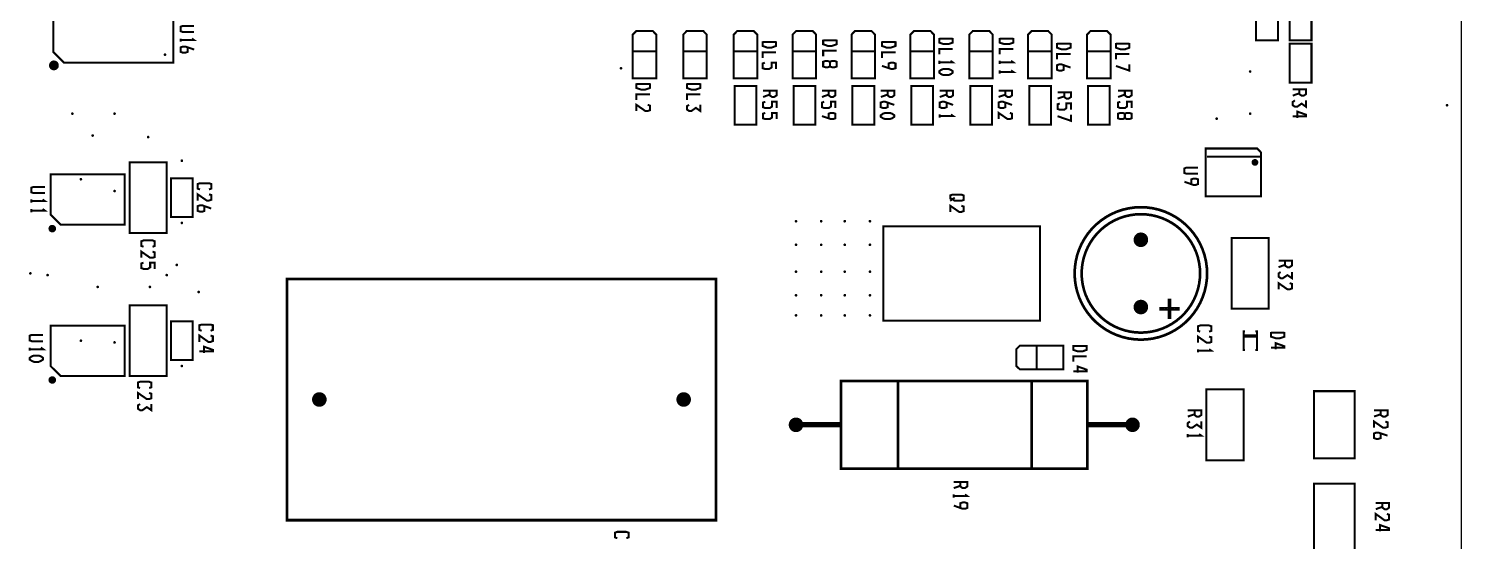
# Model space of a CAD drawing. Extents: x -16 to 352, y -5 to 215.
# Drawn here: x 46.9 to 155, y 71.2 to 109.9 of the extents above; entities that cross this region are included whole.
import ezdxf

# ---------------------------------------------------------------- set-up
doc = ezdxf.new("R2010")
doc.units = 0
doc.header["$MEASUREMENT"] = 0
doc.layers.get('0').update_dxf_attribs({"linetype": 'CONTINUOUS'})
for name, color, linetype in [('25-334-0_DRD', 7, 'CONTINUOUS'), ('25-334-0_SST', 12, 'CONTINUOUS'), ('THRUHOLE_TAP', 15, 'CONTINUOUS')]:
    doc.layers.add(name, color=color, linetype=linetype)

# ---------------------------------------------------------------- blocks, each defined once
blk = doc.blocks.new('ROUND_75')
at = {"const_width": 0.10033}
blk.add_lwpolyline([(-0.050164, 0, 1), (0.050164, 0, 1)], format="xyb", close=True, dxfattribs=at)
blk = doc.blocks.new('ROUND_80')
at = {"const_width": 0.54991}
blk.add_lwpolyline([(-0.274954, 0, 1), (0.274954, 0, 1)], format="xyb", close=True, dxfattribs=at)

msp = doc.modelspace()

# ---------------------------------------------------------------- linework, layer by layer
at = {"layer": '25-334-0_DRD'}
msp.add_line((155, -5), (155, 215), dxfattribs=at)
at = {"layer": '25-334-0_SST'}
for points, const_width in [([(139.51, 111.95), (139.51, 109.03), (141.15, 109.03), (141.15, 111.95), (139.51, 111.95)], 0.152), ([(142.05, 111.95), (142.05, 109.03), (143.69, 109.03), (143.69, 111.95), (142.05, 111.95)], 0.152), ([(48.73, 108.34), (48.73, 108.14), (49.53, 107.34), (57.78, 107.34), (57.78, 110.94), (48.73, 110.94), (48.73, 108.34)], 0.152), ([(59.35, 109.66), (58.51, 109.66), (58.34, 109.72), (58.34, 110.07), (58.51, 110.13), (59.35, 110.13)], 0.152), ([(58.34, 108.94), (58.34, 109.17)], 0.152), ([(58.34, 109.05), (59.35, 109.05), (59.18, 109.17)], 0.152), ([(92.71, 109.73), (93.98, 109.73), (94.23, 109.47), (94.23, 106.17), (92.46, 106.17), (92.46, 109.47), (92.71, 109.73)], 0.152), ([(96.52, 109.73), (97.79, 109.73), (98.04, 109.47), (98.04, 106.17), (96.27, 106.17), (96.27, 109.47), (96.52, 109.73)], 0.152), ([(100.33, 109.73), (101.6, 109.73), (101.85, 109.47), (101.85, 106.17), (100.08, 106.17), (100.08, 109.47), (100.33, 109.73)], 0.152), ([(104.78, 109.73), (106.05, 109.73), (106.3, 109.47), (106.3, 106.17), (104.52, 106.17), (104.52, 109.47), (104.78, 109.73)], 0.152), ([(109.22, 109.73), (110.49, 109.73), (110.74, 109.47), (110.74, 106.17), (108.97, 106.17), (108.97, 109.47), (109.22, 109.73)], 0.152), ([(113.67, 109.73), (114.94, 109.73), (115.19, 109.47), (115.19, 106.17), (113.41, 106.17), (113.41, 109.47), (113.67, 109.73)], 0.152), ([(115.59, 109.22), (115.59, 108.86), (115.93, 108.75), (116.27, 108.75), (116.61, 108.86), (116.61, 109.22)], 0.152), ([(115.59, 109.16), (116.61, 109.16)], 0.152), ([(118.11, 109.73), (119.38, 109.73), (119.63, 109.47), (119.63, 106.17), (117.86, 106.17), (117.86, 109.47), (118.11, 109.73)], 0.152), ([(120.16, 109.22), (120.16, 108.86), (120.5, 108.75), (120.84, 108.75), (121.18, 108.86), (121.18, 109.22)], 0.152), ([(120.16, 109.16), (121.18, 109.16)], 0.152), ([(122.56, 109.73), (123.83, 109.73), (124.08, 109.47), (124.08, 106.17), (122.3, 106.17), (122.3, 109.47), (122.56, 109.73)], 0.152), ([(127, 109.73), (128.27, 109.73), (128.52, 109.47), (128.52, 106.17), (126.75, 106.17), (126.75, 109.47), (127, 109.73)], 0.152), ([(58.85, 108.51), (58.85, 108.16), (58.68, 108.1), (58.51, 108.1), (58.34, 108.16), (58.34, 108.51), (58.51, 108.57), (58.68, 108.57), (59.35, 108.34)], 0.152), ([(92.46, 108.2), (94.23, 108.2)], 0.152), ([(96.27, 108.2), (98.04, 108.2)], 0.152), ([(100.08, 108.2), (101.85, 108.2)], 0.152), ([(102.26, 108.97), (102.26, 108.61), (102.6, 108.49), (102.94, 108.49), (103.27, 108.61), (103.27, 108.97)], 0.152), ([(102.26, 108.91), (103.27, 108.91)], 0.152), ([(102.26, 107.71), (102.26, 108.13), (103.27, 108.13)], 0.152), ([(104.52, 108.2), (106.3, 108.2)], 0.152), ([(106.83, 109.09), (106.83, 108.74), (107.17, 108.62), (107.51, 108.62), (107.85, 108.74), (107.85, 109.09)], 0.152), ([(106.83, 109.03), (107.85, 109.03)], 0.152), ([(106.83, 107.84), (106.83, 108.25), (107.85, 108.25)], 0.152), ([(108.97, 108.2), (110.74, 108.2)], 0.152), ([(111.27, 108.97), (111.27, 108.61), (111.61, 108.49), (111.95, 108.49), (112.29, 108.61), (112.29, 108.97)], 0.152), ([(111.27, 108.91), (112.29, 108.91)], 0.152), ([(111.27, 107.71), (111.27, 108.13), (112.29, 108.13)], 0.152), ([(113.41, 108.2), (115.19, 108.2)], 0.152), ([(115.59, 107.97), (115.59, 108.38), (116.61, 108.38)], 0.152), ([(117.86, 108.2), (119.63, 108.2)], 0.152), ([(120.16, 107.97), (120.16, 108.38), (121.18, 108.38)], 0.152), ([(122.3, 108.2), (124.08, 108.2)], 0.152), ([(124.48, 108.84), (124.48, 108.48), (124.82, 108.36), (125.16, 108.36), (125.5, 108.48), (125.5, 108.84)], 0.152), ([(124.48, 108.78), (125.5, 108.78)], 0.152), ([(126.75, 108.2), (128.52, 108.2)], 0.152), ([(128.93, 108.84), (128.93, 108.48), (129.27, 108.36), (129.61, 108.36), (129.94, 108.48), (129.94, 108.84)], 0.152), ([(128.93, 108.78), (129.94, 108.78)], 0.152), ([(142.05, 108.78), (142.05, 105.85), (143.69, 105.85), (143.69, 108.78), (142.05, 108.78)], 0.152), ([(49.05, 107.22), (48.48, 107.22)], 0.152), ([(49.06, 107.08), (48.47, 107.08)], 0.152), ([(48.57, 107.37), (48.57, 106.92)], 0.152), ([(48.97, 107.36), (48.56, 107.36)], 0.152), ([(48.71, 107.43), (48.71, 106.85)], 0.152), ([(48.84, 107.43), (48.84, 106.86)], 0.152), ([(48.98, 107.35), (48.98, 106.94)], 0.152), ([(102.43, 107.35), (102.26, 107.29), (102.26, 106.93), (102.43, 106.88), (102.77, 106.88), (102.94, 106.99), (102.94, 107.35), (103.27, 107.35), (103.27, 106.88)], 0.152), ([(107.34, 107.06), (107.51, 107), (107.68, 107), (107.85, 107.06), (107.85, 107.42), (107.68, 107.48), (107.51, 107.48), (107.34, 107.42), (107.34, 107.06), (107.17, 107), (107, 107), (106.83, 107.06), (106.83, 107.42), (107, 107.48), (107.17, 107.48), (107.34, 107.42)], 0.152), ([(111.78, 106.93), (111.78, 107.29), (111.95, 107.35), (112.12, 107.35), (112.29, 107.29), (112.29, 106.93), (112.12, 106.88), (111.95, 106.88), (111.27, 107.11)], 0.152), ([(115.59, 107.25), (115.59, 107.49)], 0.152), ([(115.59, 107.37), (116.61, 107.37), (116.44, 107.49)], 0.152), ([(120.16, 107.25), (120.16, 107.49)], 0.152), ([(120.16, 107.37), (121.18, 107.37), (121.01, 107.49)], 0.152), ([(124.48, 107.59), (124.48, 108), (125.5, 108)], 0.152), ([(124.99, 107.16), (124.99, 106.81), (124.82, 106.75), (124.65, 106.75), (124.48, 106.81), (124.48, 107.16), (124.65, 107.22), (124.82, 107.22), (125.5, 106.98)], 0.152), ([(128.93, 107.59), (128.93, 108), (129.94, 108)], 0.152), ([(128.93, 107.1), (129.94, 106.75), (129.94, 107.22)], 0.152), ([(48.99, 106.95), (48.54, 106.95)], 0.152), ([(115.59, 106.71), (115.76, 106.82), (115.93, 106.88), (116.27, 106.88), (116.44, 106.82), (116.61, 106.71), (116.61, 106.59), (116.44, 106.47), (116.27, 106.41), (115.93, 106.41), (115.76, 106.47), (115.59, 106.59), (115.59, 106.71)], 0.152), ([(120.16, 106.53), (120.16, 106.76)], 0.152), ([(120.16, 106.65), (121.18, 106.65), (121.01, 106.76)], 0.152), ([(92.73, 105.79), (92.73, 105.44), (93.07, 105.32), (93.41, 105.32), (93.75, 105.44), (93.75, 105.79)], 0.152), ([(92.73, 105.73), (93.75, 105.73)], 0.152), ([(92.73, 104.54), (92.73, 104.95), (93.75, 104.95)], 0.152), ([(96.54, 105.79), (96.54, 105.44), (96.88, 105.32), (97.22, 105.32), (97.56, 105.44), (97.56, 105.79)], 0.152), ([(96.54, 105.73), (97.56, 105.73)], 0.152), ([(96.54, 104.54), (96.54, 104.95), (97.56, 104.95)], 0.152), ([(101.79, 102.68), (101.79, 105.6), (100.15, 105.6), (100.15, 102.68), (101.79, 102.68)], 0.152), ([(102.8, 105.24), (102.8, 104.88), (102.97, 104.76), (103.14, 104.76), (103.31, 104.88), (103.31, 105.24), (102.29, 105.24)], 0.152), ([(102.8, 104.94), (102.29, 104.76)], 0.152), ([(106.24, 102.68), (106.24, 105.6), (104.6, 105.6), (104.6, 102.68), (106.24, 102.68)], 0.152), ([(107.25, 105.24), (107.25, 104.88), (107.41, 104.76), (107.58, 104.76), (107.75, 104.88), (107.75, 105.24), (106.74, 105.24)], 0.152), ([(107.25, 104.94), (106.74, 104.76)], 0.152), ([(110.68, 102.68), (110.68, 105.6), (109.04, 105.6), (109.04, 102.68), (110.68, 102.68)], 0.152), ([(111.69, 105.24), (111.69, 104.88), (111.86, 104.76), (112.03, 104.76), (112.2, 104.88), (112.2, 105.24), (111.18, 105.24)], 0.152), ([(111.69, 104.94), (111.18, 104.76)], 0.152), ([(115.13, 102.68), (115.13, 105.6), (113.49, 105.6), (113.49, 102.68), (115.13, 102.68)], 0.152), ([(116.14, 105.24), (116.14, 104.88), (116.3, 104.76), (116.47, 104.76), (116.64, 104.88), (116.64, 105.24), (115.63, 105.24)], 0.152), ([(116.14, 104.94), (115.63, 104.76)], 0.152), ([(119.57, 102.68), (119.57, 105.6), (117.93, 105.6), (117.93, 102.68), (119.57, 102.68)], 0.152), ([(120.58, 105.24), (120.58, 104.88), (120.75, 104.76), (120.92, 104.76), (121.09, 104.88), (121.09, 105.24), (120.07, 105.24)], 0.152), ([(120.58, 104.94), (120.07, 104.76)], 0.152), ([(124.02, 102.68), (124.02, 105.6), (122.38, 105.6), (122.38, 102.68), (124.02, 102.68)], 0.152), ([(125.03, 105.11), (125.03, 104.75), (125.19, 104.64), (125.36, 104.64), (125.53, 104.75), (125.53, 105.11), (124.52, 105.11)], 0.152), ([(128.46, 102.68), (128.46, 105.6), (126.82, 105.6), (126.82, 102.68), (128.46, 102.68)], 0.152), ([(129.6, 105.24), (129.6, 104.88), (129.77, 104.76), (129.94, 104.76), (130.11, 104.88), (130.11, 105.24), (129.09, 105.24)], 0.152), ([(129.6, 104.94), (129.09, 104.76)], 0.152), ([(142.77, 105.34), (142.77, 104.98), (142.94, 104.86), (143.11, 104.86), (143.28, 104.98), (143.28, 105.34), (142.27, 105.34)], 0.152), ([(142.77, 105.04), (142.27, 104.86)], 0.152), ([(92.73, 103.7), (92.73, 104.17), (93.41, 103.7), (93.58, 103.7), (93.75, 103.76), (93.75, 104.11), (93.58, 104.17)], 0.152), ([(96.71, 104.17), (96.54, 104.06), (96.54, 103.82), (96.71, 103.7), (96.88, 103.7), (97.22, 103.94), (97.56, 103.7), (97.56, 104.17)], 0.152), ([(102.46, 104.4), (102.29, 104.34), (102.29, 103.99), (102.46, 103.92), (102.8, 103.92), (102.97, 104.04), (102.97, 104.4), (103.31, 104.4), (103.31, 103.92)], 0.152), ([(106.91, 104.4), (106.74, 104.34), (106.74, 103.99), (106.91, 103.92), (107.25, 103.92), (107.41, 104.04), (107.41, 104.4), (107.75, 104.4), (107.75, 103.92)], 0.152), ([(111.69, 104.34), (111.69, 103.99), (111.52, 103.92), (111.35, 103.92), (111.18, 103.99), (111.18, 104.34), (111.35, 104.4), (111.52, 104.4), (112.2, 104.16)], 0.152), ([(116.14, 104.34), (116.14, 103.99), (115.97, 103.92), (115.8, 103.92), (115.63, 103.99), (115.63, 104.34), (115.8, 104.4), (115.97, 104.4), (116.64, 104.16)], 0.152), ([(120.58, 104.34), (120.58, 103.99), (120.41, 103.92), (120.24, 103.92), (120.07, 103.99), (120.07, 104.34), (120.24, 104.4), (120.41, 104.4), (121.09, 104.16)], 0.152), ([(125.03, 104.81), (124.52, 104.64)], 0.152), ([(124.69, 104.27), (124.52, 104.21), (124.52, 103.86), (124.69, 103.8), (125.03, 103.8), (125.19, 103.92), (125.19, 104.27), (125.53, 104.27), (125.53, 103.8)], 0.152), ([(129.26, 104.4), (129.09, 104.34), (129.09, 103.99), (129.26, 103.92), (129.6, 103.92), (129.77, 104.04), (129.77, 104.4), (130.11, 104.4), (130.11, 103.92)], 0.152), ([(142.44, 104.5), (142.27, 104.38), (142.27, 104.14), (142.44, 104.02), (142.61, 104.02), (142.94, 104.26), (143.28, 104.02), (143.28, 104.5)], 0.152), ([(102.46, 103.56), (102.29, 103.5), (102.29, 103.15), (102.46, 103.09), (102.8, 103.09), (102.97, 103.21), (102.97, 103.56), (103.31, 103.56), (103.31, 103.09)], 0.152), ([(107.25, 103.15), (107.25, 103.5), (107.41, 103.56), (107.58, 103.56), (107.75, 103.5), (107.75, 103.15), (107.58, 103.09), (107.41, 103.09), (106.74, 103.32)], 0.152), ([(111.18, 103.38), (111.35, 103.5), (111.52, 103.56), (111.86, 103.56), (112.03, 103.5), (112.2, 103.38), (112.2, 103.26), (112.03, 103.15), (111.86, 103.09), (111.52, 103.09), (111.35, 103.15), (111.18, 103.26), (111.18, 103.38)], 0.152), ([(115.63, 103.21), (115.63, 103.44)], 0.152), ([(115.63, 103.32), (116.64, 103.32), (116.47, 103.44)], 0.152), ([(120.07, 103.09), (120.07, 103.56), (120.75, 103.09), (120.92, 103.09), (121.09, 103.15), (121.09, 103.5), (120.92, 103.56)], 0.152), ([(124.52, 103.31), (125.53, 102.96), (125.53, 103.43)], 0.152), ([(129.6, 103.15), (129.77, 103.09), (129.94, 103.09), (130.11, 103.15), (130.11, 103.5), (129.94, 103.56), (129.77, 103.56), (129.6, 103.5), (129.6, 103.15), (129.43, 103.09), (129.26, 103.09), (129.09, 103.15), (129.09, 103.5), (129.26, 103.56), (129.43, 103.56), (129.6, 103.5)], 0.152), ([(142.61, 103.18), (142.61, 103.66), (143.28, 103.42), (143.28, 103.3), (142.27, 103.3)], 0.152), ([(139.7, 100.76), (139.6, 100.87), (135.7, 100.87), (135.7, 97.26), (139.89, 97.26), (139.89, 100.56), (139.7, 100.76)], 0.152), ([(57.28, 94.49), (54.48, 94.49), (54.48, 99.82), (57.28, 99.82), (57.28, 94.49)], 0.152), ([(135.12, 98.96), (134.27, 98.96), (134.1, 99.02), (134.1, 99.37), (134.27, 99.43), (135.12, 99.43)], 0.152), ([(135.8, 100.26), (139.89, 100.26)], 0.152), ([(139.59, 99.88), (139.25, 99.88)], 0.152), ([(139.58, 99.75), (139.26, 99.75)], 0.152), ([(139.34, 99.99), (139.34, 99.66)], 0.152), ([(139.48, 99.99), (139.48, 99.65)], 0.152), ([(48.51, 95.89), (48.51, 98.93), (54.1, 98.93), (54.1, 95.12), (49.28, 95.12), (48.51, 95.89)], 0.152), ([(59.25, 95.69), (59.25, 98.62), (57.61, 98.62), (57.61, 95.69), (59.25, 95.69)], 0.152), ([(134.61, 98.18), (134.61, 98.54), (134.78, 98.6), (134.95, 98.6), (135.12, 98.54), (135.12, 98.18), (134.95, 98.12), (134.78, 98.12), (134.1, 98.36)], 0.152), ([(48.08, 97.5), (47.23, 97.5), (47.06, 97.56), (47.06, 97.91), (47.23, 97.97), (48.08, 97.97)], 0.152), ([(59.79, 97.78), (59.62, 97.84), (59.62, 98.19), (59.79, 98.25), (60.47, 98.25), (60.64, 98.19), (60.64, 97.84), (60.47, 97.78)], 0.152), ([(59.62, 96.94), (59.62, 97.41), (60.3, 96.94), (60.47, 96.94), (60.64, 97), (60.64, 97.36), (60.47, 97.41)], 0.152), ([(116.59, 97.39), (116.42, 97.33), (116.42, 97.1), (116.59, 97.04), (116.76, 96.92), (117.26, 96.92), (117.43, 96.98), (117.43, 97.33), (117.26, 97.39), (116.59, 97.39)], 0.152), ([(47.06, 96.78), (47.06, 97.02)], 0.152), ([(47.06, 96.9), (48.08, 96.9), (47.91, 97.02)], 0.152), ([(47.06, 96.06), (47.06, 96.3)], 0.152), ([(47.06, 96.18), (48.08, 96.18), (47.91, 96.3)], 0.152), ([(60.13, 96.52), (60.13, 96.16), (59.96, 96.1), (59.79, 96.1), (59.62, 96.16), (59.62, 96.52), (59.79, 96.58), (59.96, 96.58), (60.64, 96.34)], 0.152), ([(116.76, 97.16), (116.42, 96.92)], 0.152), ([(116.42, 96.08), (116.42, 96.55), (117.1, 96.08), (117.26, 96.08), (117.43, 96.14), (117.43, 96.49), (117.26, 96.55)], 0.152), ([(48.84, 94.85), (48.43, 94.85)], 0.152), ([(48.82, 94.72), (48.46, 94.72)], 0.152), ([(48.76, 94.99), (48.52, 94.99)], 0.152), ([(48.53, 95), (48.53, 94.64)], 0.152), ([(48.67, 95.03), (48.67, 94.62)], 0.152), ([(48.81, 94.95), (48.81, 94.7)], 0.152), ([(123.19, 87.88), (123.19, 95), (111.38, 95), (111.38, 87.88), (123.19, 87.88)], 0.152), ([(137.67, 94.11), (140.46, 94.11), (140.46, 88.77), (137.67, 88.77), (137.67, 94.11)], 0.152), ([(55.53, 93.45), (55.36, 93.51), (55.36, 93.87), (55.53, 93.93), (56.21, 93.93), (56.37, 93.87), (56.37, 93.51), (56.21, 93.45)], 0.152), ([(55.36, 92.62), (55.36, 93.09), (56.03, 92.62), (56.21, 92.62), (56.37, 92.67), (56.37, 93.03), (56.21, 93.09)], 0.152), ([(55.53, 92.25), (55.36, 92.19), (55.36, 91.84), (55.53, 91.78), (55.86, 91.78), (56.03, 91.9), (56.03, 92.25), (56.37, 92.25), (56.37, 91.78)], 0.152), ([(141.7, 92.39), (141.7, 92.03), (141.87, 91.91), (142.04, 91.91), (142.21, 92.03), (142.21, 92.39), (141.2, 92.39)], 0.152), ([(141.7, 92.09), (141.2, 91.91)], 0.152), ([(66.35, 77.32), (66.35, 72.81), (98.75, 72.81), (98.75, 91.02), (66.35, 91.02), (66.35, 77.32)], 0.203), ([(141.36, 91.55), (141.2, 91.43), (141.2, 91.2), (141.36, 91.08), (141.53, 91.08), (141.87, 91.31), (142.21, 91.08), (142.21, 91.55)], 0.152), ([(141.2, 90.24), (141.2, 90.71), (141.87, 90.24), (142.04, 90.24), (142.21, 90.3), (142.21, 90.65), (142.04, 90.71)], 0.152), ([(57.28, 83.69), (54.48, 83.69), (54.48, 89.03), (57.28, 89.03), (57.28, 83.69)], 0.152), ([(132.21, 88.9), (132.21, 88.65)], 0.0254), ([(132.84, 88.9), (132.21, 88.9)], 0.0254), ([(133.73, 88.89), (132.21, 88.89)], 0.0254), ([(133.73, 88.87), (132.21, 88.87)], 0.0254), ([(133.73, 88.84), (132.21, 88.84)], 0.0254), ([(133.73, 88.82), (132.21, 88.82)], 0.0254), ([(133.73, 88.8), (132.21, 88.8)], 0.0254), ([(133.73, 88.78), (132.21, 88.78)], 0.0254), ([(133.73, 88.75), (132.21, 88.75)], 0.0254), ([(133.73, 88.73), (132.21, 88.73)], 0.0254), ([(133.73, 88.71), (132.21, 88.71)], 0.0254), ([(133.73, 88.68), (132.21, 88.68)], 0.0254), ([(132.24, 88.9), (132.24, 88.65)], 0.0254), ([(132.26, 88.9), (132.26, 88.65)], 0.0254), ([(132.29, 88.9), (132.29, 88.65)], 0.0254), ([(132.31, 88.9), (132.31, 88.65)], 0.0254), ([(132.33, 88.9), (132.33, 88.65)], 0.0254), ([(132.35, 88.9), (132.35, 88.65)], 0.0254), ([(132.38, 88.9), (132.38, 88.65)], 0.0254), ([(132.4, 88.9), (132.4, 88.65)], 0.0254), ([(132.42, 88.9), (132.42, 88.65)], 0.0254), ([(132.45, 88.9), (132.45, 88.65)], 0.0254), ([(132.47, 88.9), (132.47, 88.65)], 0.0254), ([(132.49, 88.9), (132.49, 88.65)], 0.0254), ([(132.51, 88.9), (132.51, 88.65)], 0.0254), ([(132.54, 88.9), (132.54, 88.65)], 0.0254), ([(132.56, 88.9), (132.56, 88.65)], 0.0254), ([(132.58, 88.9), (132.58, 88.65)], 0.0254), ([(132.61, 88.9), (132.61, 88.65)], 0.0254), ([(132.63, 88.9), (132.63, 88.65)], 0.0254), ([(132.65, 88.9), (132.65, 88.65)], 0.0254), ([(132.67, 88.9), (132.67, 88.65)], 0.0254), ([(132.7, 88.9), (132.7, 88.65)], 0.0254), ([(132.72, 88.9), (132.72, 88.65)], 0.0254), ([(132.74, 88.9), (132.74, 88.65)], 0.0254), ([(132.77, 88.9), (132.77, 88.65)], 0.0254), ([(132.79, 88.9), (132.79, 88.65)], 0.0254), ([(132.81, 88.9), (132.81, 88.65)], 0.0254), ([(132.83, 88.9), (132.83, 88.65)], 0.0254), ([(132.84, 89.53), (132.84, 88.9)], 0.0254), ([(133.1, 89.53), (132.84, 89.53)], 0.0254), ([(133.1, 89.51), (132.84, 89.51)], 0.0254), ([(133.1, 89.48), (132.84, 89.48)], 0.0254), ([(133.1, 89.46), (132.84, 89.46)], 0.0254), ([(133.1, 89.44), (132.84, 89.44)], 0.0254), ([(133.1, 89.42), (132.84, 89.42)], 0.0254), ([(133.1, 89.39), (132.84, 89.39)], 0.0254), ([(133.1, 89.37), (132.84, 89.37)], 0.0254), ([(133.1, 89.35), (132.84, 89.35)], 0.0254), ([(133.1, 89.32), (132.84, 89.32)], 0.0254), ([(133.1, 89.3), (132.84, 89.3)], 0.0254), ([(133.1, 89.28), (132.84, 89.28)], 0.0254), ([(133.1, 89.26), (132.84, 89.26)], 0.0254), ([(133.1, 89.23), (132.84, 89.23)], 0.0254), ([(133.1, 89.21), (132.84, 89.21)], 0.0254), ([(133.1, 89.19), (132.84, 89.19)], 0.0254), ([(133.1, 89.16), (132.84, 89.16)], 0.0254), ([(133.1, 89.14), (132.84, 89.14)], 0.0254), ([(133.1, 89.12), (132.84, 89.12)], 0.0254), ([(133.1, 89.1), (132.84, 89.1)], 0.0254), ([(133.1, 89.07), (132.84, 89.07)], 0.0254), ([(133.1, 89.05), (132.84, 89.05)], 0.0254), ([(133.1, 89.03), (132.84, 89.03)], 0.0254), ([(133.1, 89), (132.84, 89)], 0.0254), ([(133.1, 88.98), (132.84, 88.98)], 0.0254), ([(133.1, 88.96), (132.84, 88.96)], 0.0254), ([(133.1, 88.94), (132.84, 88.94)], 0.0254), ([(133.1, 88.91), (132.84, 88.91)], 0.0254), ([(132.86, 89.53), (132.86, 88.01)], 0.0254), ([(132.88, 89.53), (132.88, 88.01)], 0.0254), ([(132.9, 89.53), (132.9, 88.01)], 0.0254), ([(132.93, 89.53), (132.93, 88.01)], 0.0254), ([(132.95, 89.53), (132.95, 88.01)], 0.0254), ([(132.97, 89.53), (132.97, 88.01)], 0.0254), ([(132.99, 89.53), (132.99, 88.01)], 0.0254), ([(133.02, 89.53), (133.02, 88.01)], 0.0254), ([(133.04, 89.53), (133.04, 88.01)], 0.0254), ([(133.06, 89.53), (133.06, 88.01)], 0.0254), ([(133.09, 89.53), (133.09, 88.01)], 0.0254), ([(133.1, 89.53), (133.1, 88.9)], 0.0254), ([(133.73, 88.9), (133.1, 88.9)], 0.0254), ([(133.11, 88.9), (133.11, 88.65)], 0.0254), ([(133.13, 88.9), (133.13, 88.65)], 0.0254), ([(133.15, 88.9), (133.15, 88.65)], 0.0254), ([(133.18, 88.9), (133.18, 88.65)], 0.0254), ([(133.2, 88.9), (133.2, 88.65)], 0.0254), ([(133.22, 88.9), (133.22, 88.65)], 0.0254), ([(133.25, 88.9), (133.25, 88.65)], 0.0254), ([(133.27, 88.9), (133.27, 88.65)], 0.0254), ([(133.29, 88.9), (133.29, 88.65)], 0.0254), ([(133.31, 88.9), (133.31, 88.65)], 0.0254), ([(133.34, 88.9), (133.34, 88.65)], 0.0254), ([(133.36, 88.9), (133.36, 88.65)], 0.0254), ([(133.38, 88.9), (133.38, 88.65)], 0.0254), ([(133.41, 88.9), (133.41, 88.65)], 0.0254), ([(133.43, 88.9), (133.43, 88.65)], 0.0254), ([(133.45, 88.9), (133.45, 88.65)], 0.0254), ([(133.47, 88.9), (133.47, 88.65)], 0.0254), ([(133.5, 88.9), (133.5, 88.65)], 0.0254), ([(133.52, 88.9), (133.52, 88.65)], 0.0254), ([(133.54, 88.9), (133.54, 88.65)], 0.0254), ([(133.57, 88.9), (133.57, 88.65)], 0.0254), ([(133.59, 88.9), (133.59, 88.65)], 0.0254), ([(133.61, 88.9), (133.61, 88.65)], 0.0254), ([(133.63, 88.9), (133.63, 88.65)], 0.0254), ([(133.66, 88.9), (133.66, 88.65)], 0.0254), ([(133.68, 88.9), (133.68, 88.65)], 0.0254), ([(133.7, 88.9), (133.7, 88.65)], 0.0254), ([(133.73, 88.9), (133.73, 88.65)], 0.0254), ([(59.25, 84.9), (59.25, 87.82), (57.61, 87.82), (57.61, 84.9), (59.25, 84.9)], 0.152), ([(59.92, 87.11), (59.75, 87.17), (59.75, 87.53), (59.92, 87.58), (60.59, 87.58), (60.76, 87.53), (60.76, 87.17), (60.59, 87.11)], 0.152), ([(133.73, 88.66), (132.21, 88.66)], 0.0254), ([(132.84, 88.65), (132.21, 88.65)], 0.0254), ([(133.73, 88.65), (133.1, 88.65), (133.1, 88.01), (132.84, 88.01)], 0.0254), ([(132.84, 88.65), (132.84, 88.01)], 0.0254), ([(133.1, 88.64), (132.84, 88.64)], 0.0254), ([(133.1, 88.62), (132.84, 88.62)], 0.0254), ([(133.1, 88.59), (132.84, 88.59)], 0.0254), ([(133.1, 88.57), (132.84, 88.57)], 0.0254), ([(133.1, 88.55), (132.84, 88.55)], 0.0254), ([(133.1, 88.52), (132.84, 88.52)], 0.0254), ([(133.1, 88.5), (132.84, 88.5)], 0.0254), ([(133.1, 88.48), (132.84, 88.48)], 0.0254), ([(133.1, 88.46), (132.84, 88.46)], 0.0254), ([(133.1, 88.43), (132.84, 88.43)], 0.0254), ([(133.1, 88.41), (132.84, 88.41)], 0.0254), ([(133.1, 88.39), (132.84, 88.39)], 0.0254), ([(133.1, 88.36), (132.84, 88.36)], 0.0254), ([(133.1, 88.34), (132.84, 88.34)], 0.0254), ([(133.1, 88.32), (132.84, 88.32)], 0.0254), ([(133.1, 88.3), (132.84, 88.3)], 0.0254), ([(133.1, 88.27), (132.84, 88.27)], 0.0254), ([(133.1, 88.25), (132.84, 88.25)], 0.0254), ([(133.1, 88.23), (132.84, 88.23)], 0.0254), ([(133.1, 88.2), (132.84, 88.2)], 0.0254), ([(133.1, 88.18), (132.84, 88.18)], 0.0254), ([(133.1, 88.16), (132.84, 88.16)], 0.0254), ([(133.1, 88.14), (132.84, 88.14)], 0.0254), ([(133.1, 88.11), (132.84, 88.11)], 0.0254), ([(133.1, 88.09), (132.84, 88.09)], 0.0254), ([(133.1, 88.07), (132.84, 88.07)], 0.0254), ([(133.1, 88.04), (132.84, 88.04)], 0.0254), ([(47.95, 86.32), (47.1, 86.32), (46.93, 86.38), (46.93, 86.74), (47.1, 86.8), (47.95, 86.8)], 0.152), ([(48.51, 84.45), (48.51, 87.5), (54.1, 87.5), (54.1, 83.69), (49.28, 83.69), (48.51, 84.45)], 0.152), ([(59.75, 86.27), (59.75, 86.75), (60.42, 86.27), (60.59, 86.27), (60.76, 86.33), (60.76, 86.69), (60.59, 86.75)], 0.152), ([(135.29, 87.04), (135.12, 87.1), (135.12, 87.45), (135.29, 87.51), (135.96, 87.51), (136.13, 87.45), (136.13, 87.1), (135.96, 87.04)], 0.152), ([(135.12, 86.2), (135.12, 86.67), (135.79, 86.2), (135.96, 86.2), (136.13, 86.26), (136.13, 86.62), (135.96, 86.67)], 0.152), ([(138.67, 87.06), (138.56, 87.06), (138.56, 85.66), (138.67, 85.66)], 0.152), ([(139.57, 86.76), (139.57, 86.66), (138.56, 86.66), (138.56, 86.76), (139.57, 86.76)], 0.152), ([(139.46, 85.66), (139.57, 85.66), (139.57, 87.06), (139.46, 87.06)], 0.152), ([(140.64, 87.02), (140.64, 86.66), (140.98, 86.55), (141.31, 86.55), (141.65, 86.66), (141.65, 87.02)], 0.152), ([(140.64, 86.96), (141.65, 86.96)], 0.152), ([(46.93, 85.6), (46.93, 85.84)], 0.152), ([(46.93, 85.72), (47.95, 85.72), (47.78, 85.84)], 0.152), ([(60.09, 85.43), (60.09, 85.91), (60.76, 85.67), (60.76, 85.55), (59.75, 85.55)], 0.152), ([(121.41, 84.45), (121.41, 85.72), (121.67, 85.98), (124.97, 85.98), (124.97, 84.2), (121.67, 84.2), (121.41, 84.45)], 0.152), ([(122.94, 84.2), (122.94, 85.98)], 0.152), ([(125.71, 86.03), (125.71, 85.67), (126.05, 85.55), (126.39, 85.55), (126.73, 85.67), (126.73, 86.03)], 0.152), ([(125.71, 85.97), (126.73, 85.97)], 0.152), ([(135.12, 85.48), (135.12, 85.72)], 0.152), ([(135.12, 85.6), (136.13, 85.6), (135.96, 85.72)], 0.152), ([(140.98, 85.71), (140.98, 86.18), (141.65, 85.94), (141.65, 85.83), (140.64, 85.83)], 0.152), ([(46.93, 85.06), (47.1, 85.18), (47.27, 85.24), (47.61, 85.24), (47.78, 85.18), (47.95, 85.06), (47.95, 84.94), (47.78, 84.83), (47.61, 84.76), (47.27, 84.76), (47.1, 84.83), (46.93, 84.94), (46.93, 85.06)], 0.152), ([(125.71, 84.78), (125.71, 85.19), (126.73, 85.19)], 0.152), ([(126.05, 83.94), (126.05, 84.41), (126.73, 84.17), (126.73, 84.05), (125.71, 84.05)], 0.152), ([(48.84, 83.42), (48.43, 83.42)], 0.152), ([(48.82, 83.29), (48.46, 83.29)], 0.152), ([(48.76, 83.56), (48.52, 83.56)], 0.152), ([(48.53, 83.57), (48.53, 83.21)], 0.152), ([(48.67, 83.6), (48.67, 83.19)], 0.152), ([(48.81, 83.52), (48.81, 83.27)], 0.152), ([(55.27, 82.79), (55.1, 82.84), (55.1, 83.2), (55.27, 83.26), (55.95, 83.26), (56.12, 83.2), (56.12, 82.84), (55.95, 82.79)], 0.152), ([(126.77, 83.31), (108.18, 83.31), (108.18, 76.71), (126.77, 76.71), (126.77, 83.31)], 0.201), ([(112.48, 83.31), (112.48, 76.71)], 0.201), ([(122.57, 83.31), (122.57, 76.71)], 0.201), ([(55.1, 81.95), (55.1, 82.42), (55.78, 81.95), (55.95, 81.95), (56.12, 82.01), (56.12, 82.36), (55.95, 82.42)], 0.152), ([(138.56, 77.34), (135.76, 77.34), (135.76, 82.68), (138.56, 82.68), (138.56, 77.34)], 0.152), ([(144.27, 77.47), (146.94, 77.47), (146.94, 82.55), (143.89, 82.55), (143.89, 77.47), (144.27, 77.47)], 0.152), ([(55.27, 81.58), (55.1, 81.47), (55.1, 81.23), (55.27, 81.11), (55.44, 81.11), (55.78, 81.35), (56.12, 81.11), (56.12, 81.58)], 0.152), ([(134.86, 81.1), (134.86, 80.75), (135.03, 80.63), (135.2, 80.63), (135.37, 80.75), (135.37, 81.1), (134.35, 81.1)], 0.152), ([(148.92, 81.1), (148.92, 80.74), (149.09, 80.63), (149.26, 80.63), (149.43, 80.74), (149.43, 81.1), (148.41, 81.1)], 0.152), ([(108.08, 80.01), (104.59, 80.01)], 0.399), ([(130.36, 80.01), (126.87, 80.01)], 0.399), ([(134.86, 80.81), (134.35, 80.63)], 0.152), ([(134.52, 80.26), (134.35, 80.14), (134.35, 79.91), (134.52, 79.79), (134.69, 79.79), (135.03, 80.03), (135.37, 79.79), (135.37, 80.26)], 0.152), ([(148.92, 80.81), (148.41, 80.63)], 0.152), ([(148.41, 79.79), (148.41, 80.26), (149.09, 79.79), (149.26, 79.79), (149.43, 79.85), (149.43, 80.2), (149.26, 80.26)], 0.152), ([(134.35, 79.07), (134.35, 79.31)], 0.152), ([(134.35, 79.19), (135.37, 79.19), (135.2, 79.31)], 0.152), ([(148.92, 79.36), (148.92, 79.01), (148.75, 78.95), (148.58, 78.95), (148.41, 79.01), (148.41, 79.36), (148.58, 79.42), (148.75, 79.42), (149.43, 79.19)], 0.152), ([(117.19, 75.7), (117.19, 75.35), (117.36, 75.23), (117.53, 75.23), (117.7, 75.35), (117.7, 75.7), (116.69, 75.7)], 0.152), ([(117.19, 75.41), (116.69, 75.23)], 0.152), ([(116.69, 74.51), (116.69, 74.75)], 0.152), ([(116.69, 74.63), (117.7, 74.63), (117.53, 74.75)], 0.152), ([(144.27, 70.48), (146.94, 70.48), (146.94, 75.56), (143.89, 75.56), (143.89, 70.48), (144.27, 70.48)], 0.152), ([(117.19, 73.73), (117.19, 74.09), (117.36, 74.15), (117.53, 74.15), (117.7, 74.09), (117.7, 73.73), (117.53, 73.67), (117.36, 73.67), (116.69, 73.91)], 0.152), ([(149.04, 74.11), (149.04, 73.76), (149.21, 73.64), (149.38, 73.64), (149.55, 73.76), (149.55, 74.11), (148.54, 74.11)], 0.152), ([(149.04, 73.82), (148.54, 73.64)], 0.152), ([(148.54, 72.8), (148.54, 73.28), (149.21, 72.8), (149.38, 72.8), (149.55, 72.86), (149.55, 73.22), (149.38, 73.28)], 0.152), ([(148.87, 71.97), (148.87, 72.44), (149.55, 72.2), (149.55, 72.08), (148.54, 72.08)], 0.152), ([(91.29, 71.45), (91.12, 71.51), (91.12, 71.87), (91.29, 71.93), (91.97, 71.93), (92.14, 71.87), (92.14, 71.51), (91.97, 71.45)], 0.152)]:
    msp.add_lwpolyline(points, dxfattribs=dict(at, const_width=const_width))
for points, const_width in [([(48.77, 107.44, 0.414214), (48.47, 107.14)], 0.152), ([(48.47, 107.14, 0.414214), (48.77, 106.85)], 0.152), ([(49.06, 107.14, 0.414214), (48.77, 107.44)], 0.152), ([(48.77, 106.85, 0.414214), (49.06, 107.14)], 0.152), ([(139.42, 100, 0.414214), (139.24, 99.82)], 0.152), ([(139.24, 99.82, 0.414214), (139.42, 99.64)], 0.152), ([(139.6, 99.82, 0.414214), (139.42, 100)], 0.152), ([(139.42, 99.64, 0.414214), (139.6, 99.82)], 0.152), ([(130.81, 96.44, 0.414214), (125.81, 91.44)], 0.203), ([(135.81, 91.44, 0.414214), (130.81, 96.44)], 0.203), ([(130.81, 95.91, 0.414214), (126.34, 91.44)], 0.201), ([(135.28, 91.44, 0.414214), (130.81, 95.91)], 0.201), ([(48.64, 95.03, 0.414214), (48.43, 94.82)], 0.152), ([(48.43, 94.82, 0.414214), (48.64, 94.61)], 0.152), ([(48.85, 94.82, 0.414214), (48.64, 95.03)], 0.152), ([(48.64, 94.61, 0.414214), (48.85, 94.82)], 0.152), ([(125.81, 91.44, 0.414214), (130.81, 86.44)], 0.203), ([(126.34, 91.44, 0.414214), (130.81, 86.97)], 0.201), ([(130.81, 86.44, 0.414214), (135.81, 91.44)], 0.203), ([(130.81, 86.97, 0.414214), (135.28, 91.44)], 0.201), ([(48.64, 83.6, 0.414214), (48.43, 83.39)], 0.152), ([(48.43, 83.39, 0.414214), (48.64, 83.19)], 0.152), ([(48.85, 83.39, 0.414214), (48.64, 83.6)], 0.152), ([(48.64, 83.19, 0.414214), (48.85, 83.39)], 0.152)]:
    msp.add_lwpolyline(points, format="xyb", dxfattribs=dict(at, const_width=const_width))

# ---------------------------------------------------------------- block references
at = {"layer": 'THRUHOLE_TAP'}
for name, p in [('ROUND_75', (57.15, 107.95)), ('ROUND_75', (91.57, 106.93)), ('ROUND_75', (139.06, 106.68)), ('ROUND_75', (153.92, 104.14)), ('ROUND_75', (50.16, 103.5)), ('ROUND_75', (53.34, 103.5)), ('ROUND_75', (136.53, 103.12)), ('ROUND_75', (139.06, 103.5)), ('ROUND_75', (51.69, 101.85)), ('ROUND_75', (55.88, 101.73)), ('ROUND_75', (58.42, 99.95)), ('ROUND_75', (50.8, 98.55)), ('ROUND_75', (53.34, 97.66)), ('ROUND_75', (58.42, 95.25)), ('ROUND_75', (104.78, 95.38)), ('ROUND_75', (106.68, 95.38)), ('ROUND_75', (108.46, 95.38)), ('ROUND_75', (110.36, 95.38)), ('ROUND_80', (130.81, 93.98)), ('ROUND_75', (104.78, 93.6)), ('ROUND_75', (106.68, 93.6)), ('ROUND_75', (108.46, 93.6)), ('ROUND_75', (110.36, 93.6)), ('ROUND_75', (58.04, 92.08)), ('ROUND_75', (46.99, 91.44)), ('ROUND_75', (48.29, 91.31)), ('ROUND_75', (57.28, 91.31)), ('ROUND_75', (104.78, 91.57)), ('ROUND_75', (106.68, 91.57)), ('ROUND_75', (108.46, 91.57)), ('ROUND_75', (110.36, 91.57)), ('ROUND_75', (52.07, 90.42)), ('ROUND_75', (56.01, 90.42)), ('ROUND_75', (59.69, 90.04)), ('ROUND_75', (104.78, 89.79)), ('ROUND_75', (106.68, 89.79)), ('ROUND_75', (108.46, 89.79)), ('ROUND_75', (110.36, 89.79)), ('ROUND_80', (130.81, 88.9)), ('ROUND_75', (104.78, 88.27)), ('ROUND_75', (106.68, 88.27)), ('ROUND_75', (108.46, 88.27)), ('ROUND_75', (110.36, 88.27)), ('ROUND_75', (50.8, 86.36)), ('ROUND_75', (53.34, 86.23)), ('ROUND_75', (58.42, 84.45)), ('ROUND_80', (68.8, 81.92)), ('ROUND_80', (96.3, 81.92)), ('ROUND_80', (104.78, 80.01)), ('ROUND_80', (130.18, 80.01))]:
    msp.add_blockref(name, p, dxfattribs=at)

doc.saveas('drawing.dxf')
